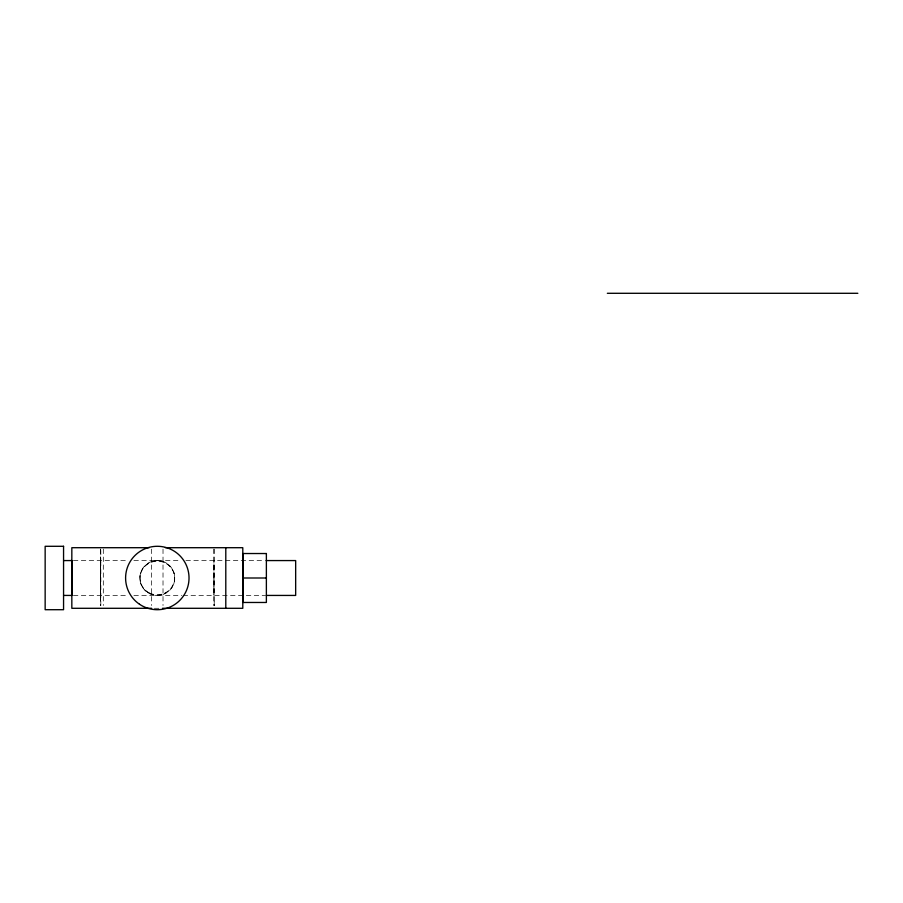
<?xml version="1.0" encoding="UTF-8"?>
<svg xmlns="http://www.w3.org/2000/svg" width="903" height="903" viewBox="0 0 903 903"><rect width="100%" height="100%" fill="white"/><g stroke="black" fill="none" stroke-linecap="round" stroke-linejoin="round"><path stroke-width="0.68" stroke-dasharray="4.51 3.39" d="M213.955 578.733L213.932 595.258M213.909 577.265L213.932 561.011M214.214 605.766L214.214 598.192M100.696 561.655L100.696 595.427L100.718 563.551M100.775 562.851L100.82 549.08M100.82 605.541L100.707 560.729M73.414 560.571L128.271 560.571M133.892 560.571L180.318 560.571M185.939 560.571L264.714 560.571M73.414 595.427L128.271 595.427M133.892 595.427L181.717 595.427M183.128 595.427L264.714 595.427M154.357 608.295L159.978 608.295M213.921 594.874L213.943 562.163M213.808 549.08L213.808 605.541M214.214 549.114L214.225 605.473M163.014 549.114L163.014 605.473M151.614 549.114L151.614 605.473M103.314 549.114L103.314 605.473M100.414 549.08L100.414 605.541M100.357 549.08L100.357 605.541M149.469 593.361A17.417 17.191 -4.5 0 0 174.697 576.994A17.417 17.191 -4.5 0 0 147.776 563.63A17.417 17.191 -4.5 0 0 149.469 593.361M149.537 593.023A17.27 16.796 -4.5 0 0 174.55 576.983A17.27 16.796 -4.5 0 0 147.855 563.991A17.27 16.796 -4.5 0 0 149.537 593.023M147.731 592.594A17.462 17.462 0 0 0 174.742 579.004A17.462 17.462 0 0 0 149.469 562.4A17.462 17.462 0 0 0 147.731 592.594"/><path stroke-width="1.35" d="M72.217 594.625C72.161 590.46 72.172 565.278 72.217 561.192M607.335 293.294L857.85 293.294M149.142 547.703L71.834 547.703L71.834 608.295L151.614 608.295M165.373 547.703L242.794 547.703L242.794 608.295L162.495 608.295M63.56 560.571L72.003 560.571M266.125 560.571L295.665 560.571L295.665 595.438L266.125 595.427M243.076 577.999L266.374 577.999M63.56 595.427L72.003 595.427M225.795 547.703L225.795 608.295M63.56 546.292L45.15 546.292L45.15 609.706L63.56 609.706L63.56 546.292M266.374 553.528L243.076 553.528L243.076 602.47L266.374 602.47L266.374 553.528M139.48 604.22A31.707 31.707 0 0 0 188.941 580.336A31.707 31.707 0 0 0 143.532 549.442A31.707 31.707 0 0 0 139.48 604.22"/></g></svg>
